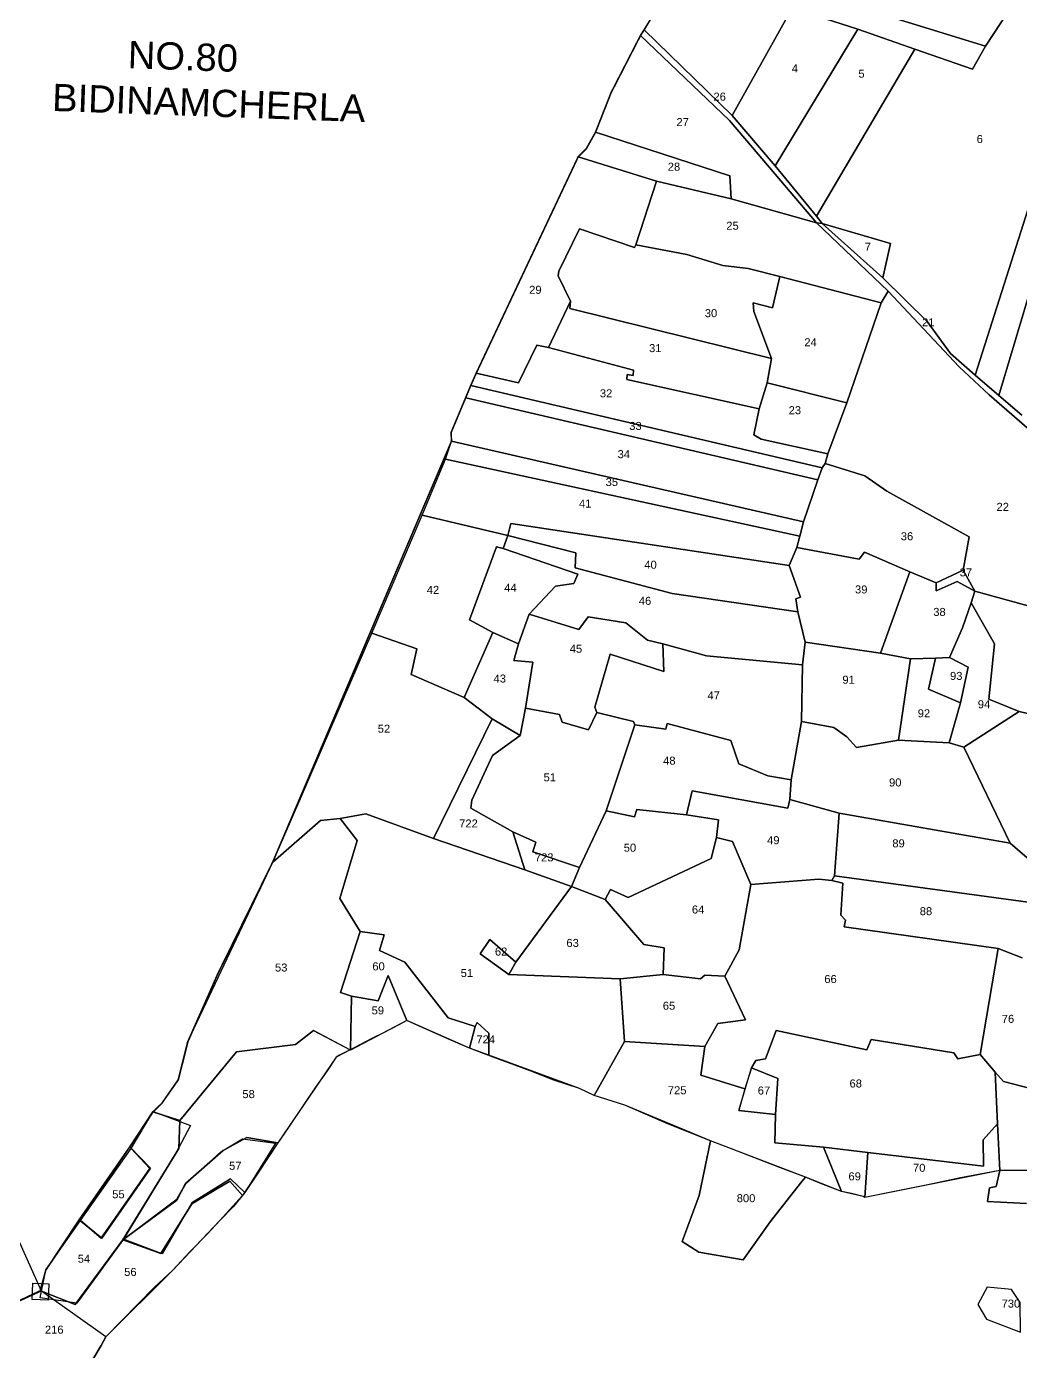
# Model space of a CAD drawing. Header units: inches. Extents: x 186800 to 194298, y 1604602 to 1613194.
# Drawn here: x 188499 to 190361, y 1609461 to 1611944 of the extents above; entities that cross this region are included whole.
import ezdxf

# ---------------------------------------------------------------- set-up
doc = ezdxf.new("R2010")
doc.units = ezdxf.units.IN
doc.header["$LTSCALE"] = 15
doc.header["$MEASUREMENT"] = 0
for name, color, linetype in [('PLOT', 7, 'Continuous'), ('PLOT NO', 7, 'Continuous'), ('text1', 7, 'Continuous'), ('VILLAGE BOUNDARY', 5, 'Continuous'), ('VILLAGE BOUNDRY STONES', 1, 'Continuous')]:
    doc.layers.add(name, color=color, linetype=linetype)
doc.styles.get("Standard").update_dxf_attribs({"font": 'arial.ttf'})

msp = doc.modelspace()

# ---------------------------------------------------------------- linework, layer by layer
at = {"layer": 'PLOT'}
for p, q in [((189656, 1611937.5), (189796.2, 1612171.4)), ((189952.3, 1612013.2), (190295.4, 1611906.9)), ((190295.4, 1611906.9), (189952.3, 1612013.2)), ((189933.6, 1611978.4), (189821, 1611777)), ((189821, 1611777), (189933.6, 1611978.4)), ((189933.6, 1611978.4), (190056.2, 1611939.1)), ((190056.2, 1611939.1), (189933.6, 1611978.4)), ((190351.7, 1611993), (190295.4, 1611906.9)), ((190295.4, 1611906.9), (190351.7, 1611993)), ((190490.7, 1611965.5), (190276.6, 1611290.6)), ((190276.6, 1611290.6), (190490.7, 1611965.5)), ((190530.2, 1611957.3), (190320.9, 1611252.6)), ((190320.9, 1611252.6), (190530.2, 1611957.3)), ((189594, 1611819.8), (189649.3, 1611927.3)), ((189649.3, 1611927.3), (189656, 1611937.5)), ((189649.3, 1611927.3), (189816.3, 1611768.1)), ((189816.3, 1611768.1), (189649.3, 1611927.3)), ((189649.3, 1611927.3), (189649.3, 1611927.3)), ((189656, 1611937.5), (189821, 1611777)), ((189821, 1611777), (189656, 1611937.5)), ((190056.2, 1611939.1), (189901.6, 1611683.2)), ((189901.6, 1611683.2), (190056.2, 1611939.1)), ((190163.3, 1611901.7), (190056.2, 1611939.1)), ((190056.2, 1611939.1), (190163.3, 1611901.7)), ((190163.3, 1611901.7), (189979, 1611588.6)), ((189979, 1611588.6), (190163.3, 1611901.7)), ((190271.4, 1611864.2), (190163.3, 1611901.7)), ((190163.3, 1611901.7), (190271.4, 1611864.2)), ((190295.4, 1611906.9), (190271.4, 1611864.2)), ((190271.4, 1611864.2), (190295.4, 1611906.9)), ((190295.4, 1611906.9), (190295.4, 1611906.9)), ((189564.9, 1611745.8), (189594, 1611819.8)), ((189821, 1611777), (189901.6, 1611683.2)), ((189821, 1611777), (189821, 1611777)), ((189901.6, 1611683.2), (189821, 1611777)), ((189821, 1611777), (189821, 1611777)), ((189816.3, 1611768.1), (189859.2, 1611717.3)), ((189859.2, 1611717.3), (189816.3, 1611768.1)), ((189547.5, 1611714.8), (189564.9, 1611745.8)), ((189564.9, 1611745.8), (189816.8, 1611664.2)), ((189816.8, 1611664.2), (189564.9, 1611745.8)), ((189564.9, 1611745.8), (189564.9, 1611745.8)), ((189532.5, 1611699.9), (189547.5, 1611714.8)), ((189859.2, 1611717.3), (189979.1, 1611576.3)), ((189979.1, 1611576.3), (189859.2, 1611717.3)), ((189341.4, 1611294.4), (189532.5, 1611699.9)), ((189532.5, 1611699.9), (189679.4, 1611654.4)), ((189532.5, 1611699.9), (189532.5, 1611699.9)), ((189679.4, 1611654.4), (189532.5, 1611699.9)), ((189901.6, 1611683.2), (189979, 1611588.6)), ((189979, 1611588.6), (189901.6, 1611683.2)), ((189679.4, 1611654.4), (189640.4, 1611534.8)), ((189640.4, 1611534.8), (189679.4, 1611654.4)), ((189679.4, 1611654.4), (189819.4, 1611621.4)), ((189819.4, 1611621.4), (189679.4, 1611654.4)), ((189816.8, 1611664.2), (189819.4, 1611621.4)), ((189819.4, 1611621.4), (189816.8, 1611664.2)), ((189819.4, 1611621.4), (189979.1, 1611576.3)), ((189819.4, 1611621.4), (189819.4, 1611621.4)), ((189979.1, 1611576.3), (189819.4, 1611621.4)), ((189979, 1611588.6), (189989.8, 1611575)), ((189979, 1611588.6), (189979, 1611588.6)), ((189989.8, 1611575), (189979, 1611588.6)), ((189979.1, 1611576.3), (190113.3, 1611448.4)), ((189989.8, 1611575), (189979.1, 1611576.3)), ((189979.1, 1611576.3), (189989.8, 1611575)), ((190113.3, 1611448.4), (189979.1, 1611576.3)), ((189979.1, 1611576.3), (189979.1, 1611576.3)), ((189496.5, 1611485.9), (189535.1, 1611565)), ((189535.1, 1611565), (189496.5, 1611485.9)), ((189535.1, 1611565), (189637.7, 1611530.1)), ((189637.7, 1611530.1), (189535.1, 1611565)), ((189989.8, 1611575), (190117.6, 1611537.7)), ((190103.2, 1611473.2), (189989.8, 1611575)), ((189989.8, 1611575), (189989.8, 1611575)), ((190117.6, 1611537.7), (189989.8, 1611575)), ((189989.8, 1611575), (190103.2, 1611473.2)), ((189637.7, 1611530.1), (189640.4, 1611534.8)), ((189640.4, 1611534.8), (189637.7, 1611530.1)), ((189640.4, 1611534.8), (189735.8, 1611517.1)), ((189735.8, 1611517.1), (189640.4, 1611534.8)), ((189640.4, 1611534.8), (189640.4, 1611534.8)), ((190117.6, 1611537.7), (190103.2, 1611473.2)), ((190103.2, 1611473.2), (190117.6, 1611537.7)), ((189735.8, 1611517.1), (189803.8, 1611496.5)), ((189803.8, 1611496.5), (189735.8, 1611517.1)), ((189494.8, 1611477), (189496.5, 1611485.9)), ((189496.5, 1611485.9), (189494.8, 1611477)), ((189518.3, 1611429.6), (189494.8, 1611477)), ((189494.8, 1611477), (189518.3, 1611429.6)), ((189803.8, 1611496.5), (189851, 1611490.8)), ((189851, 1611490.8), (189803.8, 1611496.5)), ((189851, 1611490.8), (189910.4, 1611475.6)), ((189910.4, 1611475.6), (189851, 1611490.8)), ((189910.4, 1611475.6), (189896.3, 1611416.6)), ((189896.3, 1611416.6), (189910.4, 1611475.6)), ((189910.4, 1611475.6), (190100, 1611426.2)), ((190100, 1611426.2), (189910.4, 1611475.6)), ((190186.2, 1611391.3), (190103.2, 1611473.2)), ((190103.2, 1611473.2), (190186.2, 1611391.3)), ((189476.8, 1611342.7), (189518.3, 1611429.6)), ((189518.3, 1611429.6), (189476.8, 1611342.7)), ((189516.8, 1611415.7), (189518.3, 1611429.6)), ((189518.3, 1611429.6), (189516.8, 1611415.7)), ((190113.3, 1611448.4), (190100, 1611426.2)), ((190100, 1611426.2), (190113.3, 1611448.4)), ((190113.3, 1611448.4), (190246.6, 1611306.3)), ((190246.6, 1611306.3), (190113.3, 1611448.4)), ((189894.5, 1611322), (189516.8, 1611415.7)), ((189516.8, 1611415.7), (189516.8, 1611415.7)), ((189516.8, 1611415.7), (189894.5, 1611322)), ((189896.3, 1611416.6), (189860.2, 1611426.5)), ((189860.2, 1611426.5), (189861.7, 1611409.8)), ((189861.7, 1611409.8), (189860.2, 1611426.5)), ((189860.2, 1611426.5), (189896.3, 1611416.6)), ((189861.7, 1611409.8), (189894.5, 1611322)), ((189894.5, 1611322), (189861.7, 1611409.8)), ((190100, 1611426.2), (190035.6, 1611238.8)), ((190035.6, 1611238.8), (190100, 1611426.2)), ((190230.3, 1611331.2), (190186.2, 1611391.3)), ((190186.2, 1611391.3), (190230.3, 1611331.2)), ((189420.9, 1611276.5), (189455.2, 1611347.2)), ((189455.2, 1611347.2), (189420.9, 1611276.5)), ((189455.2, 1611347.2), (189476.8, 1611342.7)), ((189476.8, 1611342.7), (189455.2, 1611347.2)), ((189476.8, 1611342.7), (189635.8, 1611300)), ((189635.8, 1611300), (189476.8, 1611342.7)), ((190276.6, 1611290.6), (190230.3, 1611331.2)), ((190230.3, 1611331.2), (190276.6, 1611290.6)), ((189886.7, 1611276.3), (189894.5, 1611322)), ((189894.5, 1611322), (189886.7, 1611276.3)), ((190246.6, 1611306.3), (190302.7, 1611254.1)), ((190302.7, 1611254.1), (190246.6, 1611306.3)), ((189331.2, 1611271.4), (189341.4, 1611294.4)), ((189341.4, 1611294.4), (189420.9, 1611276.5)), ((189420.9, 1611276.5), (189341.4, 1611294.4)), ((189624.4, 1611291.8), (189623.9, 1611282.7)), ((189623.9, 1611282.7), (189624.4, 1611291.8)), ((189623.9, 1611282.7), (189871.4, 1611227.5)), ((189871.4, 1611227.5), (189623.9, 1611282.7)), ((189635.5, 1611290.3), (189624.4, 1611291.8)), ((189624.4, 1611291.8), (189635.5, 1611290.3)), ((189635.8, 1611300), (189635.5, 1611290.3)), ((189635.5, 1611290.3), (189635.8, 1611300)), ((190276.6, 1611290.6), (190276.6, 1611290.6)), ((190320.9, 1611252.6), (190276.6, 1611290.6)), ((190276.6, 1611290.6), (190320.9, 1611252.6)), ((189321.7, 1611248.4), (189331.2, 1611271.4)), ((189331.2, 1611271.4), (189989.6, 1611116.8)), ((189989.6, 1611116.8), (189331.2, 1611271.4)), ((189871.4, 1611227.5), (189886.7, 1611276.3)), ((189886.7, 1611276.3), (189871.4, 1611227.5)), ((189886.7, 1611276.3), (190035.6, 1611238.8)), ((190035.6, 1611238.8), (189886.7, 1611276.3)), ((189886.7, 1611276.3), (189886.7, 1611276.3)), ((190302.7, 1611254.1), (190462.4, 1611115)), ((190462.4, 1611115), (190302.7, 1611254.1)), ((189309.1, 1611217.5), (189321.7, 1611248.4)), ((189321.7, 1611248.4), (189981.7, 1611094.5)), ((189981.7, 1611094.5), (189321.7, 1611248.4)), ((189321.7, 1611248.4), (189321.7, 1611248.4)), ((190035.6, 1611238.8), (190000.5, 1611143.4)), ((190000.5, 1611143.4), (190035.6, 1611238.8)), ((190320.9, 1611252.6), (190320.9, 1611252.6)), ((190363.6, 1611215.7), (190320.9, 1611252.6)), ((190320.9, 1611252.6), (190320.9, 1611252.6)), ((190320.9, 1611252.6), (190363.6, 1611215.7)), ((189294.5, 1611183.6), (189309.1, 1611217.5)), ((189871.4, 1611227.5), (189861.6, 1611179.1)), ((189861.6, 1611179.1), (189871.4, 1611227.5)), ((189871.4, 1611227.5), (189871.4, 1611227.5)), ((189295, 1611166.9), (189294.5, 1611183.6)), ((189861.6, 1611179.1), (189875.4, 1611170.8)), ((189875.4, 1611170.8), (189861.6, 1611179.1)), ((189283.6, 1611133.3), (189295, 1611166.9)), ((189295, 1611166.9), (189954.8, 1611016)), ((189954.8, 1611016), (189295, 1611166.9)), ((189295, 1611166.9), (189295, 1611166.9)), ((189875.4, 1611170.8), (190000.5, 1611143.4)), ((190000.5, 1611143.4), (189875.4, 1611170.8)), ((189240.4, 1611028.6), (189283.6, 1611133.3)), ((189283.6, 1611133.3), (189947.8, 1610989.1)), ((189947.8, 1610989.1), (189283.6, 1611133.3)), ((189283.6, 1611133.3), (189283.6, 1611133.3)), ((190000.5, 1611143.4), (189995.3, 1611125)), ((189995.3, 1611125), (190000.5, 1611143.4)), ((190000.5, 1611143.4), (190000.5, 1611143.4)), ((189989.6, 1611116.8), (189981.7, 1611094.5)), ((189981.7, 1611094.5), (189989.6, 1611116.8)), ((189995.3, 1611125), (189989.6, 1611116.8)), ((189989.6, 1611116.8), (189995.3, 1611125)), ((189989.6, 1611116.8), (189989.6, 1611116.8)), ((189989.6, 1611116.8), (189989.6, 1611116.8)), ((189989.6, 1611116.8), (189989.6, 1611116.8)), ((189995.3, 1611125), (190069.7, 1611101.8)), ((190069.7, 1611101.8), (189995.3, 1611125)), ((189981.7, 1611094.5), (189954.8, 1611016)), ((189954.8, 1611016), (189981.7, 1611094.5)), ((190069.7, 1611101.8), (190111.1, 1611073.2)), ((190111.1, 1611073.2), (190069.7, 1611101.8)), ((190111.1, 1611073.2), (190264.9, 1610988)), ((190264.9, 1610988), (190111.1, 1611073.2)), ((189145.6, 1610807.4), (189240.4, 1611028.6)), ((189240.4, 1611028.6), (189400.4, 1610990.5)), ((189400.4, 1610990.5), (189240.4, 1611028.6)), ((189400.4, 1610990.5), (189406.4, 1611012.6)), ((189406.4, 1611012.6), (189400.4, 1610990.5)), ((189406.4, 1611012.6), (189927.7, 1610934)), ((189927.7, 1610934), (189406.4, 1611012.6)), ((189954.8, 1611016), (189947.8, 1610989.1)), ((189947.8, 1610989.1), (189954.8, 1611016)), ((189400.4, 1610990.5), (189392.1, 1610965.8)), ((189392.1, 1610965.8), (189400.4, 1610990.5)), ((189400.4, 1610990.5), (189527.8, 1610957.9)), ((189527.8, 1610957.9), (189400.4, 1610990.5)), ((189400.4, 1610990.5), (189400.4, 1610990.5)), ((189947.8, 1610989.1), (189942, 1610968)), ((189942, 1610968), (189947.8, 1610989.1)), ((190264.9, 1610988), (190253.7, 1610925.5)), ((190253.7, 1610925.5), (190264.9, 1610988)), ((189379.3, 1610969.3), (189328.6, 1610832.5)), ((189328.6, 1610832.5), (189379.3, 1610969.3)), ((189392.1, 1610965.8), (189379.3, 1610969.3)), ((189379.3, 1610969.3), (189392.1, 1610965.8)), ((189392.1, 1610965.8), (189531.9, 1610918)), ((189531.9, 1610918), (189392.1, 1610965.8)), ((189392.1, 1610965.8), (189392.1, 1610965.8)), ((189527.8, 1610957.9), (189526.7, 1610929.5)), ((189526.7, 1610929.5), (189527.8, 1610957.9)), ((189942, 1610968), (189927.7, 1610934)), ((189927.7, 1610934), (189942, 1610968)), ((189942, 1610968), (190059, 1610946)), ((190059, 1610946), (189942, 1610968)), ((189942, 1610968), (189942, 1610968)), ((190059, 1610946), (190068.9, 1610958.8)), ((190068.9, 1610958.8), (190059, 1610946)), ((190068.9, 1610958.8), (190153.6, 1610922.3)), ((190153.6, 1610922.3), (190068.9, 1610958.8)), ((189927.7, 1610934), (189949.2, 1610874.7)), ((189927.7, 1610934), (189927.7, 1610934)), ((189949.2, 1610874.7), (189927.7, 1610934)), ((189531.9, 1610918), (189524.4, 1610900.4)), ((189524.4, 1610900.4), (189531.9, 1610918)), ((189526.7, 1610929.5), (189708.3, 1610881.8)), ((189708.3, 1610881.8), (189526.7, 1610929.5)), ((190153.6, 1610922.3), (190099.2, 1610769.8)), ((190099.2, 1610769.8), (190153.6, 1610922.3)), ((190203.4, 1610901.7), (190153.6, 1610922.3)), ((190153.6, 1610922.3), (190203.4, 1610901.7)), ((190253.7, 1610925.5), (190203.4, 1610901.7)), ((190203.4, 1610901.7), (190253.7, 1610925.5)), ((190253.7, 1610925.5), (190275.6, 1610885.9)), ((190275.6, 1610885.9), (190253.7, 1610925.5)), ((189490, 1610895.6), (189440.9, 1610843)), ((189440.9, 1610843), (189490, 1610895.6)), ((189524.4, 1610900.4), (189490, 1610895.6)), ((189490, 1610895.6), (189524.4, 1610900.4)), ((189708.3, 1610881.8), (189944.2, 1610847)), ((189944.2, 1610847), (189708.3, 1610881.8)), ((190203.4, 1610886.8), (190242.4, 1610904.4)), ((190242.4, 1610904.4), (190203.4, 1610886.8)), ((190203.4, 1610901.7), (190203.4, 1610886.8)), ((190203.4, 1610886.8), (190203.4, 1610901.7)), ((190203.4, 1610886.8), (190203.4, 1610886.8)), ((190242.4, 1610904.4), (190275.6, 1610885.9)), ((190275.6, 1610885.9), (190242.4, 1610904.4)), ((190275.6, 1610885.9), (190268.7, 1610864)), ((190268.7, 1610864), (190275.6, 1610885.9)), ((190275.6, 1610885.9), (190411.9, 1610848.6)), ((190411.9, 1610848.6), (190275.6, 1610885.9)), ((189949.2, 1610874.7), (189940.1, 1610871.9)), ((189940.1, 1610871.9), (189949.2, 1610874.7)), ((189940.1, 1610871.9), (189944.2, 1610847)), ((189944.2, 1610847), (189940.1, 1610871.9)), ((190268.7, 1610864), (190252.7, 1610817.6)), ((190252.7, 1610817.6), (190268.7, 1610864)), ((190268.7, 1610864), (190312.7, 1610787)), ((190312.7, 1610787), (190268.7, 1610864)), ((189328.6, 1610832.5), (189372.4, 1610808.4)), ((189372.4, 1610808.4), (189328.6, 1610832.5)), ((189440.9, 1610843), (189420.4, 1610787.4)), ((189420.4, 1610787.4), (189440.9, 1610843)), ((189533.7, 1610814.4), (189440.9, 1610843)), ((189440.9, 1610843), (189533.7, 1610814.4)), ((189551.2, 1610837.7), (189533.7, 1610814.4)), ((189533.7, 1610814.4), (189551.2, 1610837.7)), ((189621.5, 1610826.8), (189551.2, 1610837.7)), ((189551.2, 1610837.7), (189621.5, 1610826.8)), ((189944.2, 1610847), (189957.9, 1610790.5)), ((189957.9, 1610790.5), (189944.2, 1610847)), ((189014, 1610501.6), (189145.6, 1610807.4)), ((189145.6, 1610807.4), (189230.1, 1610778.2)), ((189230.1, 1610778.2), (189145.6, 1610807.4)), ((189372.4, 1610808.4), (189318.9, 1610686.8)), ((189318.9, 1610686.8), (189372.4, 1610808.4)), ((189420.4, 1610787.4), (189372.4, 1610808.4)), ((189372.4, 1610808.4), (189420.4, 1610787.4)), ((189662.3, 1610794.3), (189621.5, 1610826.8)), ((189621.5, 1610826.8), (189662.3, 1610794.3)), ((190252.7, 1610817.6), (190228.4, 1610761.9)), ((190228.4, 1610761.9), (190252.7, 1610817.6)), ((189420.4, 1610787.4), (189411.9, 1610755.9)), ((189411.9, 1610755.9), (189420.4, 1610787.4)), ((189420.4, 1610787.4), (189420.4, 1610787.4)), ((189420.4, 1610787.4), (189420.4, 1610787.4)), ((189690.8, 1610787.5), (189662.3, 1610794.3)), ((189662.3, 1610794.3), (189690.8, 1610787.5)), ((189772.6, 1610764.6), (189690.8, 1610787.5)), ((189690.8, 1610787.5), (189692.9, 1610735.3)), ((189692.9, 1610735.3), (189690.8, 1610787.5)), ((189690.8, 1610787.5), (189772.6, 1610764.6)), ((189957.9, 1610790.5), (189952.7, 1610747.9)), ((189952.7, 1610747.9), (189957.9, 1610790.5)), ((189957.9, 1610790.5), (190099.2, 1610769.8)), ((190099.2, 1610769.8), (189957.9, 1610790.5)), ((190312.7, 1610787), (190301.8, 1610683.7)), ((190301.8, 1610683.7), (190312.7, 1610787)), ((189230.1, 1610778.2), (189219.4, 1610730)), ((189219.4, 1610730), (189230.1, 1610778.2)), ((189592.1, 1610767.7), (189563.8, 1610668.5)), ((189563.8, 1610668.5), (189592.1, 1610767.7)), ((189692.9, 1610735.3), (189592.1, 1610767.7)), ((189592.1, 1610767.7), (189692.9, 1610735.3)), ((189952.7, 1610747.9), (189772.6, 1610764.6)), ((189772.6, 1610764.6), (189952.7, 1610747.9)), ((190099.2, 1610769.8), (190154.9, 1610759.3)), ((190099.2, 1610769.8), (190099.2, 1610769.8)), ((190154.9, 1610759.3), (190099.2, 1610769.8)), ((190099.2, 1610769.8), (190099.2, 1610769.8)), ((190154.9, 1610759.3), (190132.4, 1610606.7)), ((190132.4, 1610606.7), (190154.9, 1610759.3)), ((190154.9, 1610759.3), (190202.1, 1610760.3)), ((190202.1, 1610760.3), (190154.9, 1610759.3)), ((190202.1, 1610760.3), (190188.8, 1610702.4)), ((190188.8, 1610702.4), (190202.1, 1610760.3)), ((190202.1, 1610760.3), (190228.4, 1610761.9)), ((190228.4, 1610761.9), (190202.1, 1610760.3)), ((190228.4, 1610761.9), (190263.2, 1610743.4)), ((190263.2, 1610743.4), (190228.4, 1610761.9)), ((190228.4, 1610761.9), (190228.4, 1610761.9)), ((189411.9, 1610755.9), (189447.4, 1610752.9)), ((189447.4, 1610752.9), (189411.9, 1610755.9)), ((189447.4, 1610752.9), (189433.9, 1610666.7)), ((189433.9, 1610666.7), (189447.4, 1610752.9)), ((189447.4, 1610752.9), (189447.4, 1610752.9)), ((189950.6, 1610641.9), (189952.7, 1610747.9)), ((189952.7, 1610747.9), (189950.6, 1610641.9)), ((190263.2, 1610743.4), (190248.9, 1610676.5)), ((190248.9, 1610676.5), (190263.2, 1610743.4)), ((189219.4, 1610730), (189318.9, 1610686.8)), ((189318.9, 1610686.8), (189219.4, 1610730)), ((189318.9, 1610686.8), (189371.2, 1610646.9)), ((189318.9, 1610686.8), (189318.9, 1610686.8)), ((189371.2, 1610646.9), (189318.9, 1610686.8)), ((190188.8, 1610702.4), (190248.9, 1610676.5)), ((190248.9, 1610676.5), (190188.8, 1610702.4)), ((190301.8, 1610683.7), (190358.9, 1610660.7)), ((190358.9, 1610660.7), (190301.8, 1610683.7)), ((189433.9, 1610666.7), (189423.5, 1610615.7)), ((189423.5, 1610615.7), (189433.9, 1610666.7)), ((189497.6, 1610654.7), (189433.9, 1610666.7)), ((189433.9, 1610666.7), (189497.6, 1610654.7)), ((189567.5, 1610658.6), (189551.7, 1610625.9)), ((189551.7, 1610625.9), (189567.5, 1610658.6)), ((189563.8, 1610668.5), (189567.5, 1610658.6)), ((189567.5, 1610658.6), (189563.8, 1610668.5)), ((189636, 1610641.9), (189567.5, 1610658.6)), ((189567.5, 1610658.6), (189567.5, 1610658.6)), ((189567.5, 1610658.6), (189636, 1610641.9)), ((190248.9, 1610676.5), (190227.3, 1610602)), ((190227.3, 1610602), (190248.9, 1610676.5)), ((190248.9, 1610676.5), (190248.9, 1610676.5)), ((190358.9, 1610660.7), (190254.8, 1610593.5)), ((190254.8, 1610593.5), (190358.9, 1610660.7)), ((190393.4, 1610652.4), (190358.9, 1610660.7)), ((190358.9, 1610660.7), (190358.9, 1610660.7)), ((190358.9, 1610660.7), (190393.4, 1610652.4)), ((189261.6, 1610422.8), (189371.2, 1610646.9)), ((189371.2, 1610646.9), (189261.6, 1610422.8)), ((189371.2, 1610646.9), (189423.5, 1610615.7)), ((189423.5, 1610615.7), (189371.2, 1610646.9)), ((189502.2, 1610640.8), (189497.6, 1610654.7)), ((189497.6, 1610654.7), (189502.2, 1610640.8)), ((189551.7, 1610625.9), (189502.2, 1610640.8)), ((189502.2, 1610640.8), (189551.7, 1610625.9)), ((189584.8, 1610474.1), (189638.4, 1610635.4)), ((189638.4, 1610635.4), (189584.8, 1610474.1)), ((189638.4, 1610635.4), (189636, 1610641.9)), ((189636, 1610641.9), (189638.4, 1610635.4)), ((189696.4, 1610627.3), (189638.4, 1610635.4)), ((189638.4, 1610635.4), (189696.4, 1610627.3)), ((189699, 1610638.2), (189696.4, 1610627.3)), ((189696.4, 1610627.3), (189699, 1610638.2)), ((189818.7, 1610605.9), (189699, 1610638.2)), ((189699, 1610638.2), (189818.7, 1610605.9)), ((189931.7, 1610532.3), (189950.6, 1610641.9)), ((189950.6, 1610641.9), (189931.7, 1610532.3)), ((190011.8, 1610630.7), (189950.6, 1610641.9)), ((189950.6, 1610641.9), (189950.6, 1610641.9)), ((189950.6, 1610641.9), (190011.8, 1610630.7)), ((189423.5, 1610615.7), (189371.9, 1610577.9)), ((189371.9, 1610577.9), (189423.5, 1610615.7)), ((189423.5, 1610615.7), (189423.5, 1610615.7)), ((190035.8, 1610613.3), (190011.8, 1610630.7)), ((190011.8, 1610630.7), (190035.8, 1610613.3)), ((190054, 1610592.9), (190035.8, 1610613.3)), ((190035.8, 1610613.3), (190054, 1610592.9)), ((189833.2, 1610562.7), (189818.7, 1610605.9)), ((189818.7, 1610605.9), (189833.2, 1610562.7)), ((190132.4, 1610606.7), (190054, 1610592.9)), ((190054, 1610592.9), (190132.4, 1610606.7)), ((190227.3, 1610602), (190132.4, 1610606.7)), ((190132.4, 1610606.7), (190132.4, 1610606.7)), ((190132.4, 1610606.7), (190227.3, 1610602)), ((190227.3, 1610602), (190254.8, 1610593.5)), ((190254.8, 1610593.5), (190227.3, 1610602)), ((190254.8, 1610593.5), (190341.8, 1610414.1)), ((190341.8, 1610414.1), (190254.8, 1610593.5)), ((189371.9, 1610577.9), (189333.1, 1610494.3)), ((189333.1, 1610494.3), (189371.9, 1610577.9)), ((189888.1, 1610539.7), (189833.2, 1610562.7)), ((189833.2, 1610562.7), (189888.1, 1610539.7)), ((189931.7, 1610532.3), (189888.1, 1610539.7)), ((189888.1, 1610539.7), (189931.7, 1610532.3)), ((189735.6, 1610467.1), (189745.9, 1610512)), ((189745.9, 1610512), (189735.6, 1610467.1)), ((189745.9, 1610512), (189925.3, 1610479.2)), ((189925.3, 1610479.2), (189745.9, 1610512)), ((189929, 1610495.8), (189931.7, 1610532.3)), ((189931.7, 1610532.3), (189929, 1610495.8)), ((188960, 1610378.1), (189014, 1610501.6)), ((189014, 1610501.6), (189014, 1610501.6)), ((189333.1, 1610494.3), (189331.2, 1610479.5)), ((189331.2, 1610479.5), (189333.1, 1610494.3)), ((189925.3, 1610479.2), (189929, 1610495.8)), ((189929, 1610495.8), (189925.3, 1610479.2)), ((189929, 1610495.8), (190021.3, 1610470.1)), ((190021.3, 1610470.1), (189929, 1610495.8)), ((189049.5, 1610456.5), (189086.7, 1610459.8)), ((189086.7, 1610459.8), (189049.5, 1610456.5)), ((189086.7, 1610459.8), (189134.8, 1610468.5)), ((189134.8, 1610468.5), (189086.7, 1610459.8)), ((189086.7, 1610459.8), (189118.1, 1610418.8)), ((189118.1, 1610418.8), (189086.7, 1610459.8)), ((189134.8, 1610468.5), (189261.6, 1610422.8)), ((189261.6, 1610422.8), (189134.8, 1610468.5)), ((189331.2, 1610479.5), (189410.2, 1610435.2)), ((189410.2, 1610435.2), (189331.2, 1610479.5)), ((189535.1, 1610368.4), (189584.8, 1610474.1)), ((189584.8, 1610474.1), (189535.1, 1610368.4)), ((189584.8, 1610474.1), (189638.1, 1610463.4)), ((189638.1, 1610463.4), (189584.8, 1610474.1)), ((189584.8, 1610474.1), (189584.8, 1610474.1)), ((189638.1, 1610463.4), (189642.3, 1610477.2)), ((189642.3, 1610477.2), (189638.1, 1610463.4)), ((189642.3, 1610477.2), (189735.6, 1610467.1)), ((189735.6, 1610467.1), (189642.3, 1610477.2)), ((189735.6, 1610467.1), (189795.5, 1610457.8)), ((189795.5, 1610457.8), (189735.6, 1610467.1)), ((189735.6, 1610467.1), (189735.6, 1610467.1)), ((190021.3, 1610470.1), (190012.5, 1610352.6)), ((190012.5, 1610352.6), (190021.3, 1610470.1)), ((190021.3, 1610470.1), (190341.8, 1610414.1)), ((190341.8, 1610414.1), (190021.3, 1610470.1)), ((188960, 1610378.1), (189049.5, 1610456.5)), ((189049.5, 1610456.5), (188960, 1610378.1)), ((189410.2, 1610435.2), (189432.3, 1610364)), ((189432.3, 1610364), (189410.2, 1610435.2)), ((189410.2, 1610435.2), (189453.4, 1610415.6)), ((189453.4, 1610415.6), (189410.2, 1610435.2)), ((189795.5, 1610457.8), (189791.5, 1610424.4)), ((189791.5, 1610424.4), (189795.5, 1610457.8)), ((189118.1, 1610418.8), (189086.1, 1610309.9)), ((189086.1, 1610309.9), (189118.1, 1610418.8)), ((189261.6, 1610422.8), (189432.3, 1610364)), ((189432.3, 1610364), (189261.6, 1610422.8)), ((189453.4, 1610415.6), (189447.7, 1610397.8)), ((189447.7, 1610397.8), (189453.4, 1610415.6)), ((189791.5, 1610424.4), (189781.8, 1610385.2)), ((189781.8, 1610385.2), (189791.5, 1610424.4)), ((189791.5, 1610424.4), (189791.5, 1610424.4)), ((189791.5, 1610424.4), (189821.8, 1610417)), ((189821.8, 1610417), (189791.5, 1610424.4)), ((189821.8, 1610417), (189856.2, 1610336.4)), ((189856.2, 1610336.4), (189821.8, 1610417)), ((190341.8, 1610414.1), (190387.3, 1610374.6)), ((190341.8, 1610414.1), (190341.8, 1610414.1)), ((190387.3, 1610374.6), (190341.8, 1610414.1)), ((190341.8, 1610414.1), (190341.8, 1610414.1)), ((189447.7, 1610397.8), (189535.1, 1610368.4)), ((189535.1, 1610368.4), (189447.7, 1610397.8)), ((189781.8, 1610385.2), (189626.1, 1610312)), ((189626.1, 1610312), (189781.8, 1610385.2)), ((188856.7, 1610168), (188960, 1610378.1)), ((188960, 1610378.1), (188960, 1610378.1)), ((189432.3, 1610364), (189520.1, 1610332.9)), ((189432.3, 1610364), (189432.3, 1610364)), ((189520.1, 1610332.9), (189432.3, 1610364)), ((189535.1, 1610368.4), (189520.1, 1610332.9)), ((189520.1, 1610332.9), (189535.1, 1610368.4)), ((189535.1, 1610368.4), (189535.1, 1610368.4)), ((189535.1, 1610368.4), (189535.1, 1610368.4)), ((189834.4, 1610213.9), (189856.2, 1610336.4)), ((189856.2, 1610336.4), (189834.4, 1610213.9)), ((189856.2, 1610336.4), (189983.3, 1610346.5)), ((189983.3, 1610346.5), (189856.2, 1610336.4)), ((189983.3, 1610346.5), (190007.7, 1610344.1)), ((190007.7, 1610344.1), (189983.3, 1610346.5)), ((190012.5, 1610352.6), (190007.7, 1610344.1)), ((190007.7, 1610344.1), (190012.5, 1610352.6)), ((190007.7, 1610344.1), (190028.1, 1610338.8)), ((190028.1, 1610338.8), (190007.7, 1610344.1)), ((190375.4, 1610303.1), (190012.5, 1610352.6)), ((190012.5, 1610352.6), (190012.5, 1610352.6)), ((190012.5, 1610352.6), (190375.4, 1610303.1)), ((190028.1, 1610338.8), (190024.3, 1610278.6)), ((190024.3, 1610278.6), (190028.1, 1610338.8)), ((189520.1, 1610332.9), (189415.4, 1610190.8)), ((189415.4, 1610190.8), (189520.1, 1610332.9)), ((189520.1, 1610332.9), (189582.9, 1610308.1)), ((189520.1, 1610332.9), (189520.1, 1610332.9)), ((189582.9, 1610308.1), (189520.1, 1610332.9)), ((189592.8, 1610326.8), (189582.9, 1610308.1)), ((189582.9, 1610308.1), (189592.8, 1610326.8)), ((189626.1, 1610312), (189592.8, 1610326.8)), ((189592.8, 1610326.8), (189626.1, 1610312)), ((189086.1, 1610309.9), (189123.7, 1610248.5)), ((189123.7, 1610248.5), (189086.1, 1610309.9)), ((189582.9, 1610308.1), (189655.4, 1610224.2)), ((189655.4, 1610224.2), (189582.9, 1610308.1)), ((190024.3, 1610278.6), (190033.5, 1610269.4)), ((190033.5, 1610269.4), (190024.3, 1610278.6)), ((190033.5, 1610269.4), (190031.1, 1610257.1)), ((190031.1, 1610257.1), (190033.5, 1610269.4)), ((189123.7, 1610248.5), (189087.3, 1610134.2)), ((189087.3, 1610134.2), (189123.7, 1610248.5)), ((189123.7, 1610248.5), (189168.7, 1610242)), ((189168.7, 1610242), (189123.7, 1610248.5)), ((189168.7, 1610242), (189160.4, 1610212.9)), ((189160.4, 1610212.9), (189168.7, 1610242)), ((190031.1, 1610257.1), (190319.7, 1610216.4)), ((190319.7, 1610216.4), (190031.1, 1610257.1)), ((189160.4, 1610212.9), (189207.9, 1610190.7)), ((189207.9, 1610190.7), (189160.4, 1610212.9)), ((189367, 1610233), (189348.5, 1610206.3)), ((189348.5, 1610206.3), (189367, 1610233)), ((189415.4, 1610190.8), (189367, 1610233)), ((189367, 1610233), (189415.4, 1610190.8)), ((189655.4, 1610224.2), (189693.8, 1610217.9)), ((189693.8, 1610217.9), (189655.4, 1610224.2)), ((189693.8, 1610217.9), (189691.6, 1610167.6)), ((189691.6, 1610167.6), (189693.8, 1610217.9)), ((189807.2, 1610164.7), (189834.4, 1610213.9)), ((189834.4, 1610213.9), (189807.2, 1610164.7)), ((189834.4, 1610213.9), (189834.4, 1610213.9)), ((190319.7, 1610216.4), (190285.9, 1610017.9)), ((190285.9, 1610017.9), (190319.7, 1610216.4)), ((190364.5, 1610198.8), (190319.7, 1610216.4)), ((190319.7, 1610216.4), (190319.7, 1610216.4)), ((190319.7, 1610216.4), (190364.5, 1610198.8)), ((189207.9, 1610190.7), (189288.6, 1610086.5)), ((189288.6, 1610086.5), (189207.9, 1610190.7)), ((189348.5, 1610206.3), (189402.6, 1610167.6)), ((189402.6, 1610167.6), (189348.5, 1610206.3)), ((189415.4, 1610190.8), (189402.6, 1610167.6)), ((189402.6, 1610167.6), (189415.4, 1610190.8)), ((188801.2, 1610041.9), (188856.7, 1610168)), ((189157.5, 1610118.5), (189176.2, 1610165.8)), ((189176.2, 1610165.8), (189157.5, 1610118.5)), ((189176.2, 1610165.8), (189211.5, 1610081.6)), ((189211.5, 1610081.6), (189176.2, 1610165.8)), ((189402.6, 1610167.6), (189611.2, 1610159.7)), ((189402.6, 1610167.6), (189402.6, 1610167.6)), ((189611.2, 1610159.7), (189402.6, 1610167.6)), ((189402.6, 1610167.6), (189402.6, 1610167.6)), ((189691.6, 1610167.6), (189611.2, 1610159.7)), ((189611.2, 1610159.7), (189691.6, 1610167.6)), ((189691.6, 1610167.6), (189761.9, 1610159.6)), ((189691.6, 1610167.6), (189691.6, 1610167.6)), ((189761.9, 1610159.6), (189691.6, 1610167.6)), ((189761.9, 1610159.6), (189769.8, 1610166.6)), ((189769.8, 1610166.6), (189761.9, 1610159.6)), ((189769.8, 1610166.6), (189807.2, 1610164.7)), ((189807.2, 1610164.7), (189769.8, 1610166.6)), ((189845.9, 1610082.7), (189807.2, 1610164.7)), ((189807.2, 1610164.7), (189845.9, 1610082.7)), ((189611.2, 1610159.7), (189619.5, 1610042.2)), ((189619.5, 1610042.2), (189611.2, 1610159.7)), ((189087.3, 1610134.2), (189107.9, 1610127.4)), ((189107.9, 1610127.4), (189087.3, 1610134.2)), ((189107.9, 1610127.4), (189105.7, 1610026.2)), ((189105.7, 1610026.2), (189107.9, 1610127.4)), ((189107.9, 1610127.4), (189157.5, 1610118.5)), ((189157.5, 1610118.5), (189107.9, 1610127.4)), ((189157.5, 1610118.5), (189157.5, 1610118.5)), ((189002.6, 1610036.4), (189036.5, 1610062.9)), ((189036.5, 1610062.9), (189002.6, 1610036.4)), ((189036.5, 1610062.9), (189105, 1610026.6)), ((189105.7, 1610026.2), (189036.5, 1610062.9)), ((189211.5, 1610081.6), (189105.7, 1610026.2)), ((189195.4, 1610072.5), (189167.9, 1610058.5)), ((189211.5, 1610081.6), (189195.4, 1610072.5)), ((189232, 1610072.2), (189211.5, 1610081.6)), ((189328.6, 1610030), (189211.5, 1610081.6)), ((189298.4, 1610043), (189232, 1610072.2)), ((189288.6, 1610086.5), (189339.6, 1610070.3)), ((189339.6, 1610070.3), (189288.6, 1610086.5)), ((189339.6, 1610070.3), (189328.6, 1610030)), ((189328.6, 1610030), (189339.6, 1610070.3)), ((189339.6, 1610070.3), (189343.3, 1610077.7)), ((189343.3, 1610077.7), (189339.6, 1610070.3)), ((189343.3, 1610077.7), (189365, 1610057.7)), ((189365, 1610057.7), (189343.3, 1610077.7)), ((189769.5, 1610032.8), (189794.2, 1610076.1)), ((189794.2, 1610076.1), (189769.5, 1610032.8)), ((189794.2, 1610076.1), (189845.9, 1610082.7)), ((189845.9, 1610082.7), (189794.2, 1610076.1)), ((189883.4, 1610009.5), (189903.5, 1610062.5)), ((189903.5, 1610062.5), (189883.4, 1610009.5)), ((189903.5, 1610062.5), (190073.1, 1610026.8)), ((190073.1, 1610026.8), (189903.5, 1610062.5)), ((188783.2, 1609970.4), (188801.2, 1610041.9)), ((189146, 1610047.7), (189114.2, 1610031.2)), ((189167.9, 1610058.5), (189146, 1610047.7)), ((189328.6, 1610030), (189298.4, 1610043)), ((189365, 1610057.7), (189365, 1610016.7)), ((189365, 1610016.7), (189365, 1610057.7)), ((189619.5, 1610042.2), (189562.1, 1609941.1)), ((189562.1, 1609941.1), (189619.5, 1610042.2)), ((189619.5, 1610042.2), (189769.5, 1610032.8)), ((189769.5, 1610032.8), (189619.5, 1610042.2)), ((190073.1, 1610026.8), (190081.3, 1610045.8)), ((190081.3, 1610045.8), (190073.1, 1610026.8)), ((190081.3, 1610045.8), (190236.2, 1610021.2)), ((190236.2, 1610021.2), (190081.3, 1610045.8)), ((188785.8, 1609894.2), (188892.4, 1610023.1)), ((188892.4, 1610023.1), (188785.8, 1609894.2)), ((188892.4, 1610023.1), (189002.6, 1610036.4)), ((189002.6, 1610036.4), (188892.4, 1610023.1)), ((189079.2, 1610012.6), (188969.8, 1609852)), ((189079.2, 1610012.6), (189061.8, 1609987.5)), ((189105, 1610026.6), (189079.2, 1610012.6)), ((189085.4, 1610016.7), (189079.2, 1610012.6)), ((189114.2, 1610031.2), (189085.4, 1610016.7)), ((189105.7, 1610026.2), (189105.7, 1610026.2)), ((189373.2, 1610013), (189328.6, 1610030)), ((189365, 1610016.7), (189328.6, 1610030)), ((189328.6, 1610030), (189328.6, 1610030)), ((189534.9, 1609953.9), (189365, 1610016.7)), ((189365, 1610016.7), (189365, 1610016.7)), ((189442.2, 1609987.2), (189373.2, 1610013)), ((189769.5, 1610032.8), (189762.3, 1609979.1)), ((189762.3, 1609979.1), (189769.5, 1610032.8)), ((190236.2, 1610021.2), (190244.1, 1610009.8)), ((190244.1, 1610009.8), (190236.2, 1610021.2)), ((190244.1, 1610009.8), (190285.9, 1610017.9)), ((190285.9, 1610017.9), (190244.1, 1610009.8)), ((190285.9, 1610017.9), (190313.8, 1609985)), ((190313.8, 1609985), (190285.9, 1610017.9)), ((189061.8, 1609987.5), (189040.4, 1609956.5)), ((189833.2, 1609913.1), (189857.5, 1609992.7)), ((189857.5, 1609992.7), (189844.8, 1609953.8)), ((189857.5, 1609992.7), (189865.3, 1610006.6)), ((189865.3, 1610006.6), (189857.5, 1609992.7)), ((189857.5, 1609992.7), (189906.3, 1609972.8)), ((189906.3, 1609972.8), (189857.5, 1609992.7)), ((189865.3, 1610006.6), (189883.4, 1610009.5)), ((189883.4, 1610009.5), (189865.3, 1610006.6)), ((189883.4, 1610009.5), (189883.4, 1610009.5)), ((188752.1, 1609926.1), (188783.2, 1609970.4)), ((189486.9, 1609969.8), (189442.2, 1609987.2)), ((189534.9, 1609953.9), (189486.9, 1609969.8)), ((189762.3, 1609979.1), (189844.8, 1609953.8)), ((189844.8, 1609953.8), (189762.3, 1609979.1)), ((189906.3, 1609972.8), (189901.9, 1609905.2)), ((189901.9, 1609905.2), (189906.3, 1609972.8)), ((190313.8, 1609985), (190318.4, 1609888.2)), ((190329.1, 1609967.2), (190313.8, 1609985)), ((190318.4, 1609888.2), (190313.8, 1609985)), ((190313.8, 1609985), (190329.1, 1609967.2)), ((190447.5, 1609936.2), (190329.1, 1609967.2)), ((190329.1, 1609967.2), (190447.5, 1609936.2)), ((189040.4, 1609956.5), (189018.2, 1609924.3)), ((189562.1, 1609941.1), (189534.9, 1609953.9)), ((189562.1, 1609941.1), (189534.9, 1609953.9)), ((189620, 1609922.6), (189562.1, 1609941.1)), ((189620, 1609922.6), (189562.1, 1609941.1)), ((189562.1, 1609941.1), (189562.1, 1609941.1)), ((189844.8, 1609953.8), (189833.2, 1609913.1)), ((188735.3, 1609910.4), (188752.1, 1609926.1)), ((189018.2, 1609924.3), (188989.3, 1609880.6)), ((189701.9, 1609887.2), (189620, 1609922.6)), ((189780.5, 1609856.2), (189620, 1609922.6)), ((189833.2, 1609913.1), (189901.9, 1609905.2)), ((189901.9, 1609905.2), (189833.2, 1609913.1)), ((189833.2, 1609913.1), (189833.2, 1609913.1)), ((188692.5, 1609844.9), (188735.3, 1609910.4)), ((188694.7, 1609841.7), (188736.3, 1609911)), ((188735.3, 1609910.4), (188785.8, 1609894.2)), ((188785.8, 1609894.2), (188735.3, 1609910.4)), ((188736.3, 1609911), (188805.9, 1609885)), ((188785.8, 1609894.2), (188783.9, 1609841.5)), ((188783.9, 1609841.5), (188785.8, 1609894.2)), ((188785.8, 1609894.2), (188785.8, 1609894.2)), ((189901.9, 1609905.2), (189900.9, 1609852.2)), ((189900.9, 1609852.2), (189901.9, 1609905.2)), ((190291, 1609857.9), (190318.4, 1609888.2)), ((190318.4, 1609888.2), (190291, 1609857.9)), ((190318.4, 1609888.2), (190322.8, 1609800.6)), ((190322.8, 1609800.6), (190318.4, 1609888.2)), ((188805.9, 1609885), (188777.9, 1609831.4)), ((188989.3, 1609880.6), (188969.8, 1609852)), ((189780.5, 1609856.2), (189701.9, 1609887.2)), ((188597.5, 1609707.8), (188692.5, 1609844.9)), ((188600, 1609706.8), (188694.7, 1609841.7)), ((188783.9, 1609841.5), (188679.3, 1609670.6)), ((188679.3, 1609670.6), (188783.9, 1609841.5)), ((188731, 1609805), (188692.5, 1609844.9)), ((188692.5, 1609844.9), (188731, 1609805)), ((188730, 1609804.5), (188694.7, 1609841.7)), ((188694.7, 1609841.7), (188730, 1609804.5)), ((188862.7, 1609835.2), (188903.2, 1609859.6)), ((188867.2, 1609838), (188911.6, 1609862.5)), ((188911.6, 1609862.5), (188867.2, 1609838)), ((188903.2, 1609859.6), (188965.4, 1609851.5)), ((188969.8, 1609852), (188903.3, 1609753.6)), ((188965.4, 1609851.5), (188908.1, 1609759.5)), ((188911.6, 1609862.5), (188969.8, 1609852)), ((188969.8, 1609852), (188911.6, 1609862.5)), ((188969.8, 1609852), (188933.7, 1609797.4)), ((188969.8, 1609852), (188969.8, 1609852)), ((189780.5, 1609856.2), (189759.1, 1609753.5)), ((189759.1, 1609753.5), (189780.5, 1609856.2)), ((189820, 1609841.2), (189780.5, 1609856.2)), ((189780.5, 1609856.2), (189780.5, 1609856.2)), ((189958.2, 1609787.7), (189780.5, 1609856.2)), ((189911.7, 1609805.6), (189820, 1609841.2)), ((189900.9, 1609852.2), (189992.1, 1609844)), ((189992.1, 1609844), (189900.9, 1609852.2)), ((189992.1, 1609844), (190026.1, 1609761.2)), ((190026.1, 1609761.2), (189992.1, 1609844)), ((189992.1, 1609844), (189992.1, 1609844)), ((189992.1, 1609844), (190075, 1609834.5)), ((190075, 1609834.5), (189992.1, 1609844)), ((190291.9, 1609808.3), (190291, 1609857.9)), ((190291, 1609857.9), (190291.9, 1609808.3)), ((188777.9, 1609831.4), (188680.2, 1609672)), ((188796.8, 1609775.9), (188867.2, 1609838)), ((188867.2, 1609838), (188796.8, 1609775.9)), ((188797.2, 1609775.7), (188862.7, 1609835.2)), ((190075, 1609834.5), (190069.3, 1609749.7)), ((190069.3, 1609749.7), (190075, 1609834.5)), ((190075, 1609834.5), (190291.9, 1609808.3)), ((190291.9, 1609808.3), (190075, 1609834.5)), ((188638.8, 1609673.7), (188730, 1609804.5)), ((188730, 1609804.5), (188638.8, 1609673.7)), ((188639.8, 1609673.5), (188731, 1609805)), ((188731, 1609805), (188639.8, 1609673.5)), ((188933.7, 1609797.4), (188908.1, 1609759.5)), ((189958.2, 1609787.7), (189911.7, 1609805.6)), ((190322.8, 1609800.6), (190069.3, 1609749.7)), ((190322.8, 1609800.6), (190248.8, 1609786.7)), ((190291.9, 1609808.3), (190291.9, 1609808.3)), ((190322.8, 1609800.6), (190315.6, 1609770.6)), ((190315.6, 1609770.6), (190322.8, 1609800.6)), ((190351.2, 1609800.2), (190322.8, 1609800.6)), ((190523.5, 1609800), (190322.8, 1609800.6)), ((190396.8, 1609799.8), (190351.2, 1609800.2)), ((188780.4, 1609744.8), (188796.8, 1609775.9)), ((188796.8, 1609775.9), (188780.4, 1609744.8)), ((188781.1, 1609747.3), (188797.2, 1609775.7)), ((188881.1, 1609784.8), (188808.8, 1609739.6)), ((188808.8, 1609737.9), (188879.9, 1609780.3)), ((188879.9, 1609780.3), (188808.8, 1609737.9)), ((188879.9, 1609780.3), (188903.3, 1609753.6)), ((188903.3, 1609753.6), (188879.9, 1609780.3)), ((188908.1, 1609759.5), (188881.1, 1609784.8)), ((189891.9, 1609704.1), (189948.8, 1609776.8)), ((189948.8, 1609776.8), (189891.9, 1609704.1)), ((189948.8, 1609776.8), (189958.2, 1609787.7)), ((189958.2, 1609787.7), (189948.8, 1609776.8)), ((189958.2, 1609787.7), (189958.2, 1609787.7)), ((189988.6, 1609775.3), (189958.2, 1609787.7)), ((190026.1, 1609761.2), (189958.2, 1609787.7)), ((190026.1, 1609761.2), (189988.6, 1609775.3)), ((190187.7, 1609773.5), (190121.9, 1609760.7)), ((190248.8, 1609786.7), (190187.7, 1609773.5)), ((190303.2, 1609768.3), (190299.7, 1609742.5)), ((190299.7, 1609742.5), (190303.2, 1609768.3)), ((190315.6, 1609770.6), (190303.2, 1609768.3)), ((190303.2, 1609768.3), (190315.6, 1609770.6)), ((188679.3, 1609670.6), (188780.4, 1609744.8)), ((188780.4, 1609744.8), (188679.3, 1609670.6)), ((188680.2, 1609672), (188781.1, 1609747.3)), ((188808.8, 1609739.6), (188752.7, 1609644.2)), ((188903.5, 1609753.4), (188861, 1609706.9)), ((188908.1, 1609759.5), (188886, 1609732.4)), ((188903.3, 1609753.6), (188903.5, 1609753.4)), ((189759.1, 1609753.5), (189727.4, 1609667.7)), ((189727.4, 1609667.7), (189759.1, 1609753.5)), ((190044.3, 1609757.6), (190026.1, 1609761.2)), ((190066.4, 1609752), (190026.1, 1609761.2)), ((190026.1, 1609761.2), (190026.1, 1609761.2)), ((190066.4, 1609752), (190044.3, 1609757.6)), ((190069.3, 1609749.7), (190066.4, 1609752)), ((190069.3, 1609749.7), (190066.4, 1609752)), ((190121.9, 1609760.7), (190069.3, 1609749.7)), ((190069.3, 1609749.7), (190069.3, 1609749.7)), ((190299.7, 1609742.5), (190372.5, 1609738.4)), ((190372.5, 1609738.4), (190299.7, 1609742.5)), ((188750.3, 1609645.1), (188808.8, 1609737.9)), ((188808.8, 1609737.9), (188750.3, 1609645.1)), ((188886, 1609732.4), (188861, 1609706.9)), ((188534.9, 1609613.9), (188597.5, 1609707.8)), ((188534.9, 1609614.1), (188600, 1609706.8)), ((188597.5, 1609707.8), (188639.8, 1609673.5)), ((188639.8, 1609673.5), (188597.5, 1609707.8)), ((188600, 1609706.8), (188638.8, 1609673.7)), ((188638.8, 1609673.7), (188600, 1609706.8)), ((188600, 1609706.8), (188600, 1609706.8)), ((188861, 1609706.9), (188772, 1609613.4)), ((188861, 1609706.9), (188837.1, 1609681.1)), ((189841.4, 1609633.3), (189891.9, 1609704.1)), ((189891.9, 1609704.1), (189841.4, 1609633.3)), ((188589.7, 1609549.7), (188679.3, 1609670.6)), ((188679.3, 1609670.6), (188589.7, 1609549.7)), ((188680.2, 1609672), (188592.9, 1609551.6)), ((188639.8, 1609673.5), (188639.8, 1609673.5)), ((188679.3, 1609670.6), (188750.3, 1609645.1)), ((188750.3, 1609645.1), (188679.3, 1609670.6)), ((188679.3, 1609670.6), (188679.3, 1609670.6)), ((188752.7, 1609644.2), (188680.2, 1609672)), ((188680.2, 1609672), (188680.2, 1609672)), ((188837.1, 1609681.1), (188804.9, 1609648.2)), ((189727.4, 1609667.7), (189758.3, 1609647.6)), ((189758.3, 1609647.6), (189727.4, 1609667.7)), ((188804.9, 1609648.2), (188772, 1609613.4)), ((189758.3, 1609647.6), (189841.4, 1609633.3)), ((189841.4, 1609633.3), (189758.3, 1609647.6)), ((188526.7, 1609574.3), (188534.9, 1609614.1)), ((188526.7, 1609574.3), (188534.9, 1609613.9)), ((188772, 1609613.4), (188647.2, 1609488.8)), ((188772, 1609613.4), (188738.8, 1609581.6)), ((188521.5, 1609573.8), (188464.5, 1609547.1)), ((188526.7, 1609574.3), (188521.5, 1609573.8)), ((188524.1, 1609561.9), (188526.7, 1609574.3)), ((188526.7, 1609574.3), (188526.7, 1609574.3)), ((188570, 1609543.8), (188526.7, 1609574.3)), ((188647.2, 1609488.8), (188526.7, 1609574.3)), ((188526.7, 1609574.3), (188589.7, 1609549.7)), ((188589.7, 1609549.7), (188526.7, 1609574.3)), ((188526.7, 1609574.3), (188526.7, 1609574.3)), ((188738.8, 1609581.6), (188647.2, 1609488.8)), ((190298.7, 1609581.8), (190281.4, 1609549.6)), ((190298.7, 1609581.8), (190281.4, 1609549.6)), ((190344.5, 1609577.7), (190298.7, 1609581.8)), ((190344.5, 1609577.7), (190298.7, 1609581.8)), ((190360.9, 1609553.3), (190344.5, 1609577.7)), ((190360.9, 1609553.3), (190344.5, 1609577.7)), ((188549.7, 1609558.1), (188524.1, 1609561.9)), ((188592.9, 1609551.6), (188549.7, 1609558.1)), ((188647.2, 1609488.8), (188570, 1609543.8)), ((190281.4, 1609549.6), (190297.6, 1609521.6)), ((190281.4, 1609549.6), (190297.6, 1609521.6)), ((190361.2, 1609497.5), (190360.9, 1609553.3)), ((190360.9, 1609553.3), (190360.9, 1609553.3)), ((190361.2, 1609497.5), (190360.9, 1609553.3)), ((190297.6, 1609521.6), (190361.2, 1609497.5)), ((190297.6, 1609521.6), (190361.2, 1609497.5)), ((190297.6, 1609521.6), (190297.6, 1609521.6)), ((188601.2, 1609409.3), (188638.6, 1609472.8)), ((188638.6, 1609472.8), (188601.2, 1609409.3)), ((188638.6, 1609472.8), (188647.2, 1609488.8)), ((188647.2, 1609488.8), (188638.6, 1609472.8)), ((188647.2, 1609488.8), (188647.2, 1609488.8)), ((188647.2, 1609488.8), (188647.2, 1609488.8))]:
    msp.add_line(p, q, dxfattribs=at)
at = {"layer": 'VILLAGE BOUNDARY', "linetype": 'Continuous'}
for p, q in [((189656, 1611937.5), (189796.2, 1612171.4)), ((189594, 1611819.8), (189649.3, 1611927.3)), ((189649.3, 1611927.3), (189656, 1611937.5)), ((189564.9, 1611745.8), (189594, 1611819.8)), ((189547.5, 1611714.8), (189564.9, 1611745.8)), ((189532.5, 1611699.9), (189547.5, 1611714.8)), ((189341.4, 1611294.4), (189532.5, 1611699.9)), ((189331.2, 1611271.4), (189341.4, 1611294.4)), ((189321.7, 1611248.4), (189331.2, 1611271.4)), ((189294.5, 1611183.6), (189321.7, 1611248.4)), ((189295, 1611166.9), (189294.5, 1611183.6)), ((189283.6, 1611133.3), (189295, 1611166.9)), ((189240.4, 1611028.6), (189283.6, 1611133.3)), ((189145.6, 1610807.4), (189240.4, 1611028.6)), ((188960, 1610378.1), (189145.6, 1610807.4)), ((188801.2, 1610041.9), (188960, 1610378.1)), ((188783.2, 1609970.4), (188801.2, 1610041.9)), ((188752.1, 1609926.1), (188783.2, 1609970.4)), ((188736.3, 1609911), (188752.1, 1609926.1)), ((188692.5, 1609844.9), (188736.3, 1609911)), ((188597.5, 1609707.8), (188692.5, 1609844.9)), ((188526.7, 1609574.3), (188448, 1609748.4)), ((188534.9, 1609613.9), (188597.5, 1609707.8)), ((188526.7, 1609574.3), (188534.9, 1609613.9)), ((188464.5, 1609547.1), (188521.5, 1609573.8)), ((188521.5, 1609573.8), (188526.7, 1609574.3))]:
    msp.add_line(p, q, dxfattribs=at)
at = {"layer": 'VILLAGE BOUNDARY', "color": 5, "const_width": 3}
msp.add_lwpolyline([(188369.8, 1609502.8), (188524.1, 1609574.1), (188534.9, 1609613.9), (188692.5, 1609844.9), (188735.8, 1609910.2), (188752.1, 1609926.1), (188783.2, 1609970.4), (188801.2, 1610041.9), (188856.7, 1610168), (188960, 1610378.1), (189295, 1611166.9), (189294.5, 1611183.6), (189331.2, 1611271.4), (189341.4, 1611294.4), (189476.7, 1611581.6), (189532.5, 1611699.9), (189547.5, 1611714.8), (189564.9, 1611745.8), (189586.5, 1611800.7), (189594, 1611819.8), (189649.3, 1611927.3), (189656, 1611937.5), (189796.2, 1612171.4)], dxfattribs=at)
at = {"layer": 'VILLAGE BOUNDRY STONES', "linetype": 'Continuous'}
for p, q in [((188509.2, 1609558.7), (188510.3, 1609589.4)), ((188510.3, 1609589.4), (188540.4, 1609588.3)), ((188540.4, 1609588.3), (188539.3, 1609557.6)), ((188539.3, 1609557.6), (188509.2, 1609558.7))]:
    msp.add_line(p, q, dxfattribs=at)

# ---------------------------------------------------------------- texts
at = {"layer": 'PLOT NO', "color": 7}
for s, p in [('4', (189932.7, 1611858.1)), ('5', (190057.5, 1611848.1)), ('6', (190279.1, 1611725.7)), ('28', (189700.3, 1611673.8)), ('25', (189810, 1611563.2)), ('29', (189440.5, 1611443.2)), ('30', (189769.7, 1611399.4)), ('32', (189573.1, 1611249.2)), ('34', (189606.3, 1611135.2)), ('35', (189583.8, 1611083)), ('41', (189534, 1611042.7)), ('40', (189656.4, 1610928)), ('37', (190247.2, 1610913.7)), ('42', (189248.7, 1610880.9)), ('38', (190197.8, 1610839.6)), ('93', (190229.2, 1610719.7)), ('47', (189774.7, 1610683.2)), ('52', (189156.9, 1610620.8)), ('48', (189691.6, 1610560.9)), ('51', (189467.6, 1610529.7)), ('49', (189886.4, 1610411.9)), ('89', (190121.1, 1610406)), ('64', (189745.5, 1610282)), ('88', (190172.5, 1610278.9)), ('62', (189376.4, 1610203.2)), ('63', (189510.4, 1610219.4)), ('60', (189146.7, 1610175.5)), ('66', (189993.6, 1610151.7)), ('65', (189691, 1610101.7)), ('59', (189145.4, 1610093)), ('76', (190326.2, 1610077.1)), ('68', (190040.9, 1609956)), ('58', (188903.2, 1609936.1)), ('67', (189868.9, 1609942.8)), ('57', (188878.3, 1609801.8)), ('69', (190038.9, 1609782)), ('70', (190159.8, 1609798)), ('56', (188681.7, 1609602.9))]:
    msp.add_text(s, height=15, dxfattribs=at).set_placement(p)
at = {"layer": 'PLOT NO', "color": 7, "oblique": 360}
for s, p in [('26', (189785.9, 1611805.1)), ('27', (189716.5, 1611757.4)), ('7', (190069.4, 1611523.9)), ('21', (190176.8, 1611382.3)), ('24', (189956.2, 1611344.9)), ('31', (189665.3, 1611333.9)), ('23', (189926.8, 1611217.6)), ('33', (189628.1, 1611188.1)), ('22', (190316.3, 1611036.5)), ('36', (190136.9, 1610981.4)), ('44', (189393.9, 1610884.9)), ('39', (190051.2, 1610881.7)), ('46', (189646.1, 1610860.4)), ('45', (189516.6, 1610770.6)), ('43', (189373.9, 1610714.8)), ('91', (190027.5, 1610712.6)), ('92', (190168.7, 1610649.6)), ('94', (190281.3, 1610666.6)), ('90', (190114.9, 1610520.1)), ('722', (189309.4, 1610443.2)), ('50', (189617.8, 1610397.8)), ('723', (189451.3, 1610379.7)), ('53', (188964.3, 1610173.3)), ('51', (189312.3, 1610163)), ('724', (189341.7, 1610038.7)), ('725', (189700.4, 1609943.3)), ('55', (188659.3, 1609748.4)), ('800', (189829.5, 1609741.1)), ('54', (188594.7, 1609627.7)), ('730', (190325.8, 1609543.6)), ('216', (188533.2, 1609494.8))]:
    msp.add_text(s, height=15, dxfattribs=at).set_placement(p)
at = {"layer": 'text1', "color": 1, "insert": (188550.9, 1611922.1), "char_height": 51.118, "width": 588.877, "attachment_point": 1, "rotation": 357.9663}
msp.add_mtext('       NO.80 {\\H1x;BIDINAMCHERLA}', dxfattribs=at)

doc.saveas('drawing.dxf')
